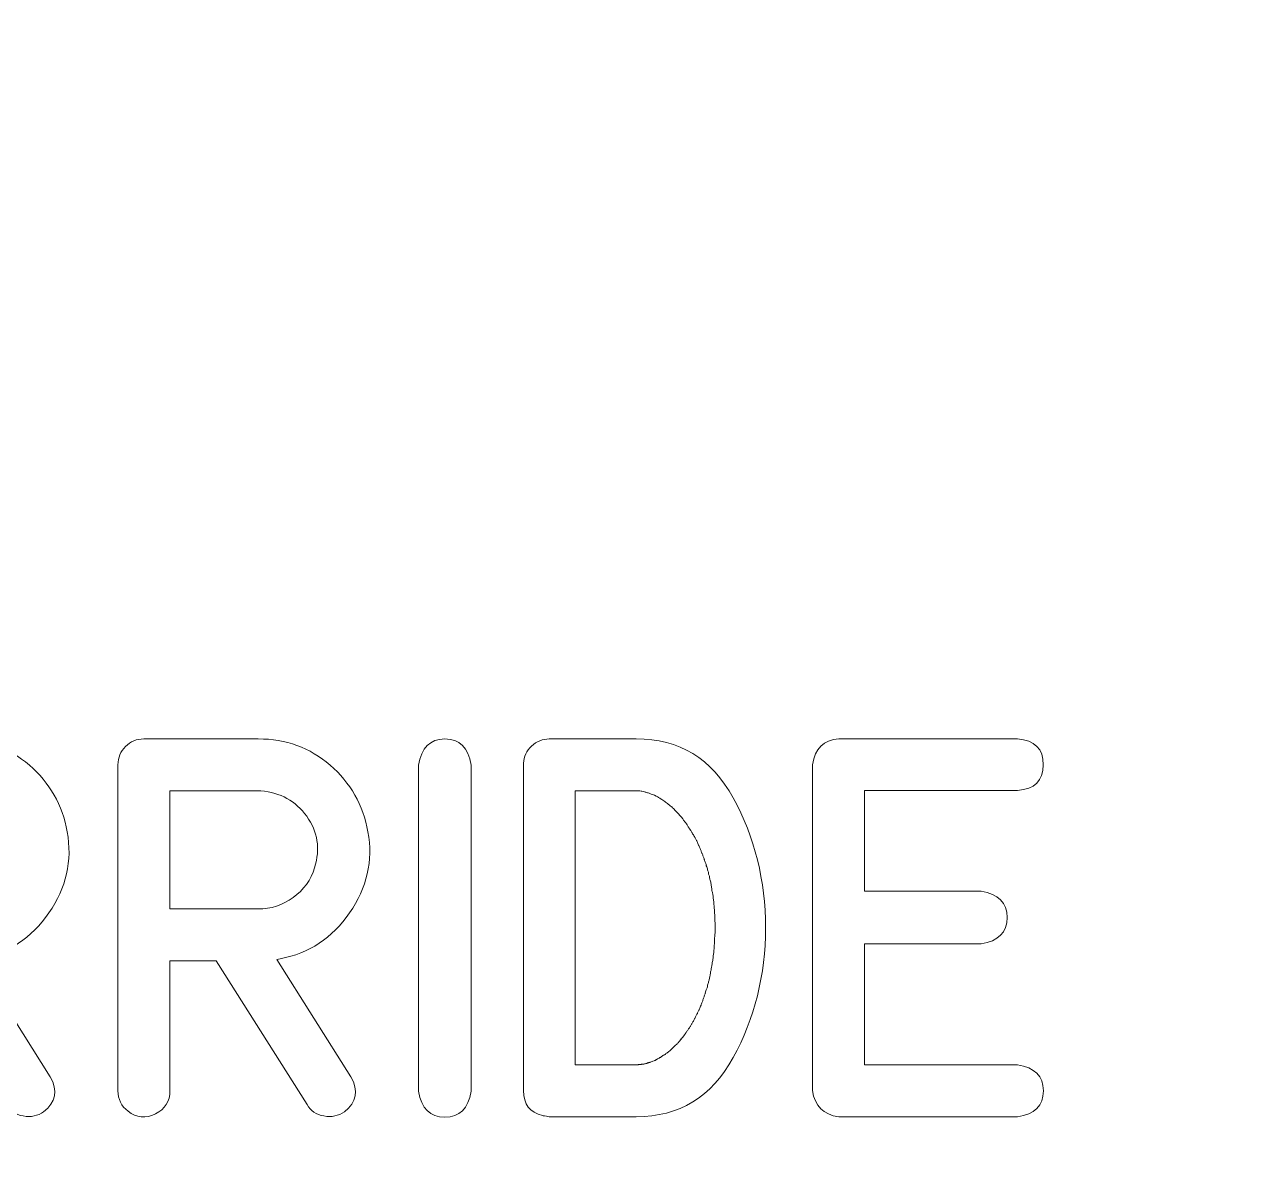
# Model space of a CAD drawing. Header units: millimetres. Extents: x -72 to 72, y -60 to 60.
# Drawn here: x -41.48 to -31.13, y -12.99 to -3.43 of the extents above; entities that cross this region are included whole.
import ezdxf

# ---------------------------------------------------------------- set-up
doc = ezdxf.new("R2010")
doc.units = ezdxf.units.MM
doc.layers.add('CUT', color=7, linetype='Continuous')
doc.layers.add('ENGRAVE', color=1, linetype='Continuous')

msp = doc.modelspace()

# ---------------------------------------------------------------- linework, layer by layer
at = {"layer": 'CUT', "lineweight": 9}
msp.add_open_spline([(70.6599, -60.1342), (70.9361, -60.152), (71.2072, -60.0547), (71.409, -59.8654), (71.409, -59.8654), (71.6108, -59.676), (71.7252, -59.413), (71.725, -59.1363), (71.725, -59.1363), (71.725, -59.1363), (71.725, -45.2787), (71.725, -45.2787), (71.725, -45.2787), (71.7248, -45.0133), (71.6193, -44.7589), (71.4315, -44.5713), (71.4315, -44.5713), (71.2437, -44.3838), (70.9904, -44.2785), (70.725, -44.2787), (70.725, -44.2787), (70.725, -44.2787), (68.2625, -44.2787), (68.2625, -44.2787), (68.2625, -44.2787), (65.9403, -44.2787), (63.7945, -43.0398), (62.6333, -41.0287), (62.6333, -41.0287), (61.4722, -39.0176), (61.4722, -36.5398), (62.6333, -34.5287), (62.6333, -34.5287), (63.7945, -32.5176), (65.9403, -31.2787), (68.2625, -31.2787), (68.2625, -31.2787), (68.2625, -31.2787), (70.725, -31.2787), (70.725, -31.2787), (70.725, -31.2787), (70.9904, -31.2785), (71.2448, -31.173), (71.4324, -30.9852), (71.4324, -30.9852), (71.6199, -30.7974), (71.7252, -30.5441), (71.725, -30.2787), (71.725, -30.2787), (71.725, -30.2787), (71.725, 40.4463), (71.725, 40.4463), (71.725, 40.4463), (71.7248, 40.7117), (71.6193, 40.9661), (71.4315, 41.1537), (71.4315, 41.1537), (71.2437, 41.3412), (70.9904, 41.4465), (70.725, 41.4463), (70.725, 41.4463), (70.725, 41.4463), (68.2625, 41.4463), (68.2625, 41.4463), (68.2625, 41.4463), (65.9403, 41.4463), (63.7945, 42.6852), (62.6333, 44.6963), (62.6333, 44.6963), (61.4722, 46.7074), (61.4722, 49.1852), (62.6333, 51.1963), (62.6333, 51.1963), (63.7945, 53.2074), (65.9403, 54.4463), (68.2625, 54.4463), (68.2625, 54.4463), (68.2625, 54.4463), (70.725, 54.4463), (70.725, 54.4463), (70.725, 54.4463), (70.9904, 54.4465), (71.2448, 54.552), (71.4324, 54.7398), (71.4324, 54.7398), (71.6199, 54.9276), (71.7252, 55.1809), (71.725, 55.4463), (71.725, 55.4463), (71.725, 55.4463), (71.725, 59.2206), (71.725, 59.2206), (71.725, 59.2206), (71.7248, 59.486), (71.6193, 59.7404), (71.4315, 59.928), (71.4315, 59.928), (71.2437, 60.1155), (70.9904, 60.2208), (70.725, 60.2206), (70.725, 60.2206), (70.725, 60.2206), (-70.725, 60.2206), (-70.725, 60.2206), (-70.725, 60.2206), (-70.9904, 60.2204), (-71.2448, 60.1148), (-71.4324, 59.9271), (-71.4324, 59.9271), (-71.6199, 59.7393), (-71.7252, 59.486), (-71.725, 59.2206), (-71.725, 59.2206), (-71.725, 59.2206), (-71.725, 55.4463), (-71.725, 55.4463), (-71.725, 55.4463), (-71.7248, 55.1809), (-71.6192, 54.9265), (-71.4315, 54.7389), (-71.4315, 54.7389), (-71.2437, 54.5514), (-70.9904, 54.4461), (-70.725, 54.4463), (-70.725, 54.4463), (-70.725, 54.4463), (-68.2625, 54.4463), (-68.2625, 54.4463), (-68.2625, 54.4463), (-65.9403, 54.4463), (-63.7944, 53.2074), (-62.6333, 51.1963), (-62.6333, 51.1963), (-61.4722, 49.1852), (-61.4722, 46.7074), (-62.6333, 44.6963), (-62.6333, 44.6963), (-63.7944, 42.6852), (-65.9403, 41.4463), (-68.2625, 41.4463), (-68.2625, 41.4463), (-68.2625, 41.4463), (-70.725, 41.4463), (-70.725, 41.4463), (-70.725, 41.4463), (-70.9904, 41.4461), (-71.2448, 41.3405), (-71.4324, 41.1528), (-71.4324, 41.1528), (-71.6199, 40.965), (-71.7252, 40.7117), (-71.725, 40.4463), (-71.725, 40.4463), (-71.725, 40.4463), (-71.725, -30.2787), (-71.725, -30.2787), (-71.725, -30.2787), (-71.7248, -30.5441), (-71.6192, -30.7985), (-71.4315, -30.9861), (-71.4315, -30.9861), (-71.2437, -31.1736), (-70.9904, -31.2789), (-70.725, -31.2787), (-70.725, -31.2787), (-70.725, -31.2787), (-68.2625, -31.2787), (-68.2625, -31.2787), (-68.2625, -31.2787), (-65.9403, -31.2787), (-63.7944, -32.5176), (-62.6333, -34.5287), (-62.6333, -34.5287), (-61.4722, -36.5398), (-61.4722, -39.0176), (-62.6333, -41.0287), (-62.6333, -41.0287), (-63.7944, -43.0398), (-65.9403, -44.2787), (-68.2625, -44.2787), (-68.2625, -44.2787), (-68.2625, -44.2787), (-70.725, -44.2787), (-70.725, -44.2787), (-70.725, -44.2787), (-70.9904, -44.2789), (-71.2448, -44.3845), (-71.4324, -44.5722), (-71.4324, -44.5722), (-71.6199, -44.76), (-71.7252, -45.0133), (-71.725, -45.2787), (-71.725, -45.2787), (-71.725, -45.2787), (-71.725, -49.9113), (-71.725, -49.9113), (-71.725, -49.9113), (-71.7247, -50.4387), (-71.3163, -50.8752), (-70.7901, -50.9092), (-70.7901, -50.9092), (-70.7901, -50.9092), (70.6599, -60.1342), (70.6599, -60.1342)], degree=3, knots=[0, 0, 0, 0, 0.0192308, 0.0192308, 0.0192308, 0.0192308, 0.0384615, 0.0384615, 0.0384615, 0.0384615, 0.0576923, 0.0576923, 0.0576923, 0.0576923, 0.0769231, 0.0769231, 0.0769231, 0.0769231, 0.0961538, 0.0961538, 0.0961538, 0.0961538, 0.1153846, 0.1153846, 0.1153846, 0.1153846, 0.1346154, 0.1346154, 0.1346154, 0.1346154, 0.1538462, 0.1538462, 0.1538462, 0.1538462, 0.1730769, 0.1730769, 0.1730769, 0.1730769, 0.1923077, 0.1923077, 0.1923077, 0.1923077, 0.2115385, 0.2115385, 0.2115385, 0.2115385, 0.2307692, 0.2307692, 0.2307692, 0.2307692, 0.25, 0.25, 0.25, 0.25, 0.2692308, 0.2692308, 0.2692308, 0.2692308, 0.2884615, 0.2884615, 0.2884615, 0.2884615, 0.3076923, 0.3076923, 0.3076923, 0.3076923, 0.3269231, 0.3269231, 0.3269231, 0.3269231, 0.3461538, 0.3461538, 0.3461538, 0.3461538, 0.3653846, 0.3653846, 0.3653846, 0.3653846, 0.3846154, 0.3846154, 0.3846154, 0.3846154, 0.4038462, 0.4038462, 0.4038462, 0.4038462, 0.4230769, 0.4230769, 0.4230769, 0.4230769, 0.4423077, 0.4423077, 0.4423077, 0.4423077, 0.4615385, 0.4615385, 0.4615385, 0.4615385, 0.4807692, 0.4807692, 0.4807692, 0.4807692, 0.5, 0.5, 0.5, 0.5, 0.5192308, 0.5192308, 0.5192308, 0.5192308, 0.5384615, 0.5384615, 0.5384615, 0.5384615, 0.5576923, 0.5576923, 0.5576923, 0.5576923, 0.5769231, 0.5769231, 0.5769231, 0.5769231, 0.5961538, 0.5961538, 0.5961538, 0.5961538, 0.6153846, 0.6153846, 0.6153846, 0.6153846, 0.6346154, 0.6346154, 0.6346154, 0.6346154, 0.6538462, 0.6538462, 0.6538462, 0.6538462, 0.6730769, 0.6730769, 0.6730769, 0.6730769, 0.6923077, 0.6923077, 0.6923077, 0.6923077, 0.7115385, 0.7115385, 0.7115385, 0.7115385, 0.7307692, 0.7307692, 0.7307692, 0.7307692, 0.75, 0.75, 0.75, 0.75, 0.7692308, 0.7692308, 0.7692308, 0.7692308, 0.7884615, 0.7884615, 0.7884615, 0.7884615, 0.8076923, 0.8076923, 0.8076923, 0.8076923, 0.8269231, 0.8269231, 0.8269231, 0.8269231, 0.8461538, 0.8461538, 0.8461538, 0.8461538, 0.8653846, 0.8653846, 0.8653846, 0.8653846, 0.8846154, 0.8846154, 0.8846154, 0.8846154, 0.9038462, 0.9038462, 0.9038462, 0.9038462, 0.9230769, 0.9230769, 0.9230769, 0.9230769, 0.9423077, 0.9423077, 0.9423077, 0.9423077, 0.9615385, 0.9615385, 0.9615385, 0.9615385, 1, 1, 1, 1], dxfattribs=at)
at = {"layer": 'ENGRAVE', "lineweight": 9}
for points, knots in [([(-41.266, -12.2726), (-41.1998, -12.3896), (-41.2184, -12.4875), (-41.3215, -12.5674), (-41.3215, -12.5674), (-41.3713, -12.6023), (-41.4284, -12.6145), (-41.493, -12.6028), (-41.493, -12.6028), (-41.5576, -12.5917), (-41.6046, -12.5595), (-41.6348, -12.5071), (-41.6348, -12.5071), (-41.6348, -12.5071), (-42.3989, -11.299), (-42.3989, -11.299), (-42.3989, -11.299), (-42.3989, -11.299), (-42.7868, -11.299), (-42.7868, -11.299), (-42.7868, -11.299), (-42.7868, -11.299), (-42.7868, -12.3907), (-42.7868, -12.3907), (-42.7868, -12.3907), (-42.7868, -12.4806), (-42.8276, -12.5452), (-42.909, -12.5854), (-42.909, -12.5854), (-42.9911, -12.6251), (-43.0673, -12.6177), (-43.1387, -12.5626), (-43.1387, -12.5626), (-43.1953, -12.5203), (-43.2239, -12.4631), (-43.2239, -12.3907), (-43.2239, -12.3907), (-43.2239, -12.3907), (-43.2239, -9.6512), (-43.2239, -9.6512), (-43.2239, -9.6512), (-43.2239, -9.5914), (-43.2027, -9.54), (-43.1609, -9.4977), (-43.1609, -9.4977), (-43.1191, -9.4554), (-43.0678, -9.4342), (-43.0069, -9.4342), (-43.0069, -9.4342), (-43.0069, -9.4342), (-42.0444, -9.4342), (-42.0444, -9.4342), (-42.0444, -9.4342), (-41.8126, -9.4342), (-41.6115, -9.5078), (-41.4411, -9.6549), (-41.4411, -9.6549), (-41.2707, -9.8025), (-41.1644, -9.9893), (-41.1231, -10.2158), (-41.1231, -10.2158), (-41.0797, -10.4587), (-41.131, -10.6857), (-41.2776, -10.8968), (-41.2776, -10.8968), (-41.4237, -11.1085), (-41.6179, -11.2365), (-41.8597, -11.282), (-41.8597, -11.282), (-41.8597, -11.282), (-41.8893, -11.2868), (-41.8893, -11.2868), (-41.8893, -11.2868), (-41.8893, -11.2868), (-41.266, -12.2726), (-41.266, -12.2726)], [0, 0, 0, 0, 0.05, 0.05, 0.05, 0.05, 0.1, 0.1, 0.1, 0.1, 0.15, 0.15, 0.15, 0.15, 0.2, 0.2, 0.2, 0.2, 0.25, 0.25, 0.25, 0.25, 0.3, 0.3, 0.3, 0.3, 0.35, 0.35, 0.35, 0.35, 0.4, 0.4, 0.4, 0.4, 0.45, 0.45, 0.45, 0.45, 0.5, 0.5, 0.5, 0.5, 0.55, 0.55, 0.55, 0.55, 0.6, 0.6, 0.6, 0.6, 0.65, 0.65, 0.65, 0.65, 0.7, 0.7, 0.7, 0.7, 0.75, 0.75, 0.75, 0.75, 0.8, 0.8, 0.8, 0.8, 0.85, 0.85, 0.85, 0.85, 0.9, 0.9, 0.9, 0.9, 1, 1, 1, 1]), ([(-38.7392, -12.2726), (-38.673, -12.3896), (-38.6916, -12.4875), (-38.7947, -12.5674), (-38.7947, -12.5674), (-38.8445, -12.6023), (-38.9016, -12.6145), (-38.9662, -12.6028), (-38.9662, -12.6028), (-39.0308, -12.5917), (-39.0778, -12.5595), (-39.108, -12.5071), (-39.108, -12.5071), (-39.108, -12.5071), (-39.8721, -11.299), (-39.8721, -11.299), (-39.8721, -11.299), (-39.8721, -11.299), (-40.26, -11.299), (-40.26, -11.299), (-40.26, -11.299), (-40.26, -11.299), (-40.26, -12.3907), (-40.26, -12.3907), (-40.26, -12.3907), (-40.26, -12.4806), (-40.3008, -12.5452), (-40.3822, -12.5854), (-40.3822, -12.5854), (-40.4643, -12.6251), (-40.5405, -12.6177), (-40.6119, -12.5626), (-40.6119, -12.5626), (-40.6685, -12.5203), (-40.6971, -12.4631), (-40.6971, -12.3907), (-40.6971, -12.3907), (-40.6971, -12.3907), (-40.6971, -9.6512), (-40.6971, -9.6512), (-40.6971, -9.6512), (-40.6971, -9.5914), (-40.6759, -9.54), (-40.6341, -9.4977), (-40.6341, -9.4977), (-40.5923, -9.4554), (-40.541, -9.4342), (-40.4801, -9.4342), (-40.4801, -9.4342), (-40.4801, -9.4342), (-39.5176, -9.4342), (-39.5176, -9.4342), (-39.5176, -9.4342), (-39.2858, -9.4342), (-39.0847, -9.5078), (-38.9143, -9.6549), (-38.9143, -9.6549), (-38.7439, -9.8025), (-38.6376, -9.9893), (-38.5963, -10.2158), (-38.5963, -10.2158), (-38.5529, -10.4587), (-38.6042, -10.6857), (-38.7508, -10.8968), (-38.7508, -10.8968), (-38.8969, -11.1085), (-39.0911, -11.2365), (-39.3329, -11.282), (-39.3329, -11.282), (-39.3329, -11.282), (-39.3625, -11.2868), (-39.3625, -11.2868), (-39.3625, -11.2868), (-39.3625, -11.2868), (-38.7392, -12.2726), (-38.7392, -12.2726)], [0, 0, 0, 0, 0.05, 0.05, 0.05, 0.05, 0.1, 0.1, 0.1, 0.1, 0.15, 0.15, 0.15, 0.15, 0.2, 0.2, 0.2, 0.2, 0.25, 0.25, 0.25, 0.25, 0.3, 0.3, 0.3, 0.3, 0.35, 0.35, 0.35, 0.35, 0.4, 0.4, 0.4, 0.4, 0.45, 0.45, 0.45, 0.45, 0.5, 0.5, 0.5, 0.5, 0.55, 0.55, 0.55, 0.55, 0.6, 0.6, 0.6, 0.6, 0.65, 0.65, 0.65, 0.65, 0.7, 0.7, 0.7, 0.7, 0.75, 0.75, 0.75, 0.75, 0.8, 0.8, 0.8, 0.8, 0.85, 0.85, 0.85, 0.85, 0.9, 0.9, 0.9, 0.9, 1, 1, 1, 1]), ([(-37.73, -12.3954), (-37.7528, -12.5409), (-37.8263, -12.6134), (-37.9507, -12.6129), (-37.9507, -12.6129), (-38.0756, -12.6124), (-38.1486, -12.5399), (-38.1703, -12.3954), (-38.1703, -12.3954), (-38.1703, -12.3954), (-38.1703, -9.6543), (-38.1703, -9.6543), (-38.1703, -9.6543), (-38.1486, -9.5088), (-38.0756, -9.4353), (-37.9507, -9.4347), (-37.9507, -9.4347), (-37.8263, -9.4342), (-37.7528, -9.5078), (-37.73, -9.6543), (-37.73, -9.6543), (-37.73, -9.6543), (-37.73, -12.3954), (-37.73, -12.3954)], [0, 0, 0, 0, 0.1428571, 0.1428571, 0.1428571, 0.1428571, 0.2857143, 0.2857143, 0.2857143, 0.2857143, 0.4285714, 0.4285714, 0.4285714, 0.4285714, 0.5714286, 0.5714286, 0.5714286, 0.5714286, 0.7142857, 0.7142857, 0.7142857, 0.7142857, 1, 1, 1, 1]), ([(-37.0728, -9.4342), (-37.0728, -9.4342), (-36.3426, -9.4342), (-36.3426, -9.4342), (-36.3426, -9.4342), (-35.9796, -9.4342), (-35.7081, -9.5993), (-35.5271, -9.93), (-35.5271, -9.93), (-35.3462, -10.2608), (-35.2557, -10.6248), (-35.2557, -11.0217), (-35.2557, -11.0217), (-35.2557, -11.4186), (-35.3467, -11.7821), (-35.5277, -12.1128), (-35.5277, -12.1128), (-35.7092, -12.4436), (-35.9806, -12.6092), (-36.3426, -12.6092), (-36.3426, -12.6092), (-36.3426, -12.6092), (-37.0728, -12.6092), (-37.0728, -12.6092), (-37.0728, -12.6092), (-37.0728, -12.6092), (-37.0697, -12.6092), (-37.0697, -12.6092), (-37.0697, -12.6092), (-37.0697, -12.6092), (-37.0728, -12.6092), (-37.0728, -12.6092), (-37.0728, -12.6092), (-37.1067, -12.6039), (-37.1252, -12.6007), (-37.1284, -12.5997), (-37.1284, -12.5997), (-37.2358, -12.5743), (-37.2893, -12.5039), (-37.2882, -12.3891), (-37.2882, -12.3891), (-37.2882, -12.3891), (-37.2898, -12.3891), (-37.2898, -12.3891), (-37.2898, -12.3891), (-37.2898, -12.3891), (-37.2882, -9.6512), (-37.2882, -9.6512), (-37.2882, -9.6512), (-37.2893, -9.648), (-37.2898, -9.6437), (-37.2898, -9.639), (-37.2898, -9.639), (-37.2866, -9.5818), (-37.2644, -9.5337), (-37.2226, -9.494), (-37.2226, -9.494), (-37.1803, -9.4543), (-37.13, -9.4342), (-37.0713, -9.4342), (-37.0713, -9.4342), (-37.0713, -9.4342), (-37.0728, -9.4342), (-37.0728, -9.4342)], [0, 0, 0, 0, 0.0588235, 0.0588235, 0.0588235, 0.0588235, 0.1176471, 0.1176471, 0.1176471, 0.1176471, 0.1764706, 0.1764706, 0.1764706, 0.1764706, 0.2352941, 0.2352941, 0.2352941, 0.2352941, 0.2941176, 0.2941176, 0.2941176, 0.2941176, 0.3529412, 0.3529412, 0.3529412, 0.3529412, 0.4117647, 0.4117647, 0.4117647, 0.4117647, 0.4705882, 0.4705882, 0.4705882, 0.4705882, 0.5294118, 0.5294118, 0.5294118, 0.5294118, 0.5882353, 0.5882353, 0.5882353, 0.5882353, 0.6470588, 0.6470588, 0.6470588, 0.6470588, 0.7058824, 0.7058824, 0.7058824, 0.7058824, 0.7647059, 0.7647059, 0.7647059, 0.7647059, 0.8235294, 0.8235294, 0.8235294, 0.8235294, 0.8823529, 0.8823529, 0.8823529, 0.8823529, 1, 1, 1, 1]), ([(-33.1395, -9.8665), (-33.1395, -9.8665), (-34.4249, -9.8665), (-34.4249, -9.8665), (-34.4249, -9.8665), (-34.4249, -9.8665), (-34.4249, -10.7148), (-34.4249, -10.7148), (-34.4249, -10.7148), (-34.4249, -10.7148), (-33.4449, -10.7148), (-33.4449, -10.7148), (-33.4449, -10.7148), (-33.2983, -10.7365), (-33.2253, -10.81), (-33.2258, -10.9354), (-33.2258, -10.9354), (-33.2263, -11.0614), (-33.2994, -11.1344), (-33.4449, -11.155), (-33.4449, -11.155), (-33.4449, -11.155), (-34.4249, -11.155), (-34.4249, -11.155), (-34.4249, -11.155), (-34.4249, -11.155), (-34.4249, -12.1737), (-34.4249, -12.1737), (-34.4249, -12.1737), (-34.4249, -12.1737), (-33.1395, -12.1737), (-33.1395, -12.1737), (-33.1395, -12.1737), (-32.994, -12.1954), (-32.921, -12.2679), (-32.921, -12.3922), (-32.921, -12.3922), (-32.921, -12.5161), (-32.994, -12.5886), (-33.1395, -12.6092), (-33.1395, -12.6092), (-33.1395, -12.6092), (-34.6403, -12.6092), (-34.6403, -12.6092), (-34.6403, -12.6092), (-34.7694, -12.5928), (-34.8429, -12.5192), (-34.8604, -12.3891), (-34.8604, -12.3891), (-34.8604, -12.3891), (-34.8604, -9.6512), (-34.8604, -9.6512), (-34.8604, -9.6512), (-34.8408, -9.5146), (-34.7673, -9.4427), (-34.6403, -9.4342), (-34.6403, -9.4342), (-34.6403, -9.4342), (-33.1395, -9.4342), (-33.1395, -9.4342), (-33.1395, -9.4342), (-32.994, -9.4453), (-32.921, -9.5183), (-32.9215, -9.6522), (-32.9215, -9.6522), (-32.9221, -9.7861), (-32.9951, -9.8575), (-33.1395, -9.8665)], [0, 0, 0, 0, 0.0555556, 0.0555556, 0.0555556, 0.0555556, 0.1111111, 0.1111111, 0.1111111, 0.1111111, 0.1666667, 0.1666667, 0.1666667, 0.1666667, 0.2222222, 0.2222222, 0.2222222, 0.2222222, 0.2777778, 0.2777778, 0.2777778, 0.2777778, 0.3333333, 0.3333333, 0.3333333, 0.3333333, 0.3888889, 0.3888889, 0.3888889, 0.3888889, 0.4444444, 0.4444444, 0.4444444, 0.4444444, 0.5, 0.5, 0.5, 0.5, 0.5555556, 0.5555556, 0.5555556, 0.5555556, 0.6111111, 0.6111111, 0.6111111, 0.6111111, 0.6666667, 0.6666667, 0.6666667, 0.6666667, 0.7222222, 0.7222222, 0.7222222, 0.7222222, 0.7777778, 0.7777778, 0.7777778, 0.7777778, 0.8333333, 0.8333333, 0.8333333, 0.8333333, 0.8888889, 0.8888889, 0.8888889, 0.8888889, 1, 1, 1, 1]), ([(-39.5176, -10.8635), (-39.4118, -10.8635), (-39.3144, -10.8317), (-39.225, -10.7672), (-39.225, -10.7672), (-39.1355, -10.7031), (-39.0757, -10.6195), (-39.0445, -10.5163), (-39.0445, -10.5163), (-38.9958, -10.3571), (-39.0181, -10.2131), (-39.1112, -10.0845), (-39.1112, -10.0845), (-39.2043, -9.956), (-39.3324, -9.885), (-39.4954, -9.8713), (-39.4954, -9.8713), (-39.4954, -9.8713), (-40.26, -9.8713), (-40.26, -9.8713), (-40.26, -9.8713), (-40.26, -9.8713), (-40.26, -10.8635), (-40.26, -10.8635), (-40.26, -10.8635), (-40.26, -10.8635), (-39.5176, -10.8635), (-39.5176, -10.8635)], [0, 0, 0, 0, 0.125, 0.125, 0.125, 0.125, 0.25, 0.25, 0.25, 0.25, 0.375, 0.375, 0.375, 0.375, 0.5, 0.5, 0.5, 0.5, 0.625, 0.625, 0.625, 0.625, 0.75, 0.75, 0.75, 0.75, 1, 1, 1, 1]), ([(-36.3426, -12.1721), (-36.3405, -12.1721), (-36.3384, -12.1721), (-36.3362, -12.1721), (-36.3362, -12.1721), (-36.3341, -12.1721), (-36.3315, -12.1721), (-36.3288, -12.1721), (-36.3288, -12.1721), (-36.3267, -12.1721), (-36.3246, -12.1716), (-36.323, -12.171), (-36.323, -12.171), (-36.3214, -12.1705), (-36.3193, -12.1705), (-36.3161, -12.1705), (-36.3161, -12.1705), (-36.314, -12.1705), (-36.3119, -12.17), (-36.3093, -12.1695), (-36.3093, -12.1695), (-36.3066, -12.1689), (-36.304, -12.1689), (-36.3008, -12.1689), (-36.3008, -12.1689), (-36.2987, -12.1689), (-36.2966, -12.1684), (-36.2944, -12.1684), (-36.2944, -12.1684), (-36.2923, -12.1679), (-36.2897, -12.1673), (-36.2865, -12.1673), (-36.2865, -12.1673), (-36.2849, -12.1673), (-36.2828, -12.1673), (-36.2807, -12.1668), (-36.2807, -12.1668), (-36.2786, -12.1663), (-36.2759, -12.1658), (-36.2727, -12.1658), (-36.2727, -12.1658), (-36.2685, -12.1636), (-36.2643, -12.1626), (-36.2606, -12.1626), (-36.2606, -12.1626), (-36.2585, -12.1626), (-36.2563, -12.1621), (-36.2542, -12.1605), (-36.2542, -12.1605), (-36.2521, -12.1589), (-36.2495, -12.1573), (-36.2463, -12.1568), (-36.2463, -12.1568), (-36.2442, -12.1568), (-36.242, -12.1562), (-36.2394, -12.1557), (-36.2394, -12.1557), (-36.2368, -12.1552), (-36.2341, -12.1546), (-36.2309, -12.1536), (-36.2309, -12.1536), (-36.2288, -12.1536), (-36.2267, -12.1531), (-36.2246, -12.152), (-36.2246, -12.152), (-36.2225, -12.1509), (-36.2204, -12.1499), (-36.2172, -12.1488), (-36.2172, -12.1488), (-36.2108, -12.1467), (-36.2061, -12.1446), (-36.2029, -12.1425), (-36.2029, -12.1425), (-36.1844, -12.1361), (-36.1791, -12.1345), (-36.1875, -12.1361), (-36.1875, -12.1361), (-36.1854, -12.1361), (-36.1833, -12.1356), (-36.1812, -12.134), (-36.1812, -12.134), (-36.1791, -12.1324), (-36.1764, -12.1314), (-36.1738, -12.1303), (-36.1738, -12.1303), (-36.1643, -12.124), (-36.16, -12.1213), (-36.1611, -12.1224), (-36.1611, -12.1224), (-36.151, -12.1171), (-36.1457, -12.1144), (-36.1457, -12.1144), (-36.1457, -12.1144), (-36.1436, -12.1134), (-36.1415, -12.1123), (-36.1394, -12.1107), (-36.1394, -12.1107), (-36.1373, -12.1091), (-36.1346, -12.1075), (-36.1315, -12.1054), (-36.1315, -12.1054), (-36.1225, -12.0991), (-36.1177, -12.0959), (-36.1177, -12.0959), (-36.1177, -12.0959), (-36.1156, -12.0948), (-36.1135, -12.0938), (-36.1108, -12.0922), (-36.1108, -12.0922), (-36.1082, -12.0906), (-36.1055, -12.089), (-36.1023, -12.0869), (-36.1023, -12.0869), (-36.1002, -12.0859), (-36.0981, -12.0843), (-36.096, -12.0821), (-36.096, -12.0821), (-36.0939, -12.08), (-36.0912, -12.0779), (-36.0881, -12.0758), (-36.0881, -12.0758), (-36.0865, -12.0747), (-36.0844, -12.0737), (-36.0822, -12.0721), (-36.0822, -12.0721), (-36.0801, -12.0705), (-36.0775, -12.0684), (-36.0743, -12.0668), (-36.0743, -12.0668), (-36.0722, -12.0647), (-36.0669, -12.0605), (-36.059, -12.0541), (-36.059, -12.0541), (-36.0505, -12.0456), (-36.0463, -12.0419), (-36.0463, -12.0419), (-36.0463, -12.0419), (-36.0441, -12.0398), (-36.0426, -12.0377), (-36.0404, -12.0356), (-36.0404, -12.0356), (-36.0383, -12.0335), (-36.0357, -12.0308), (-36.0325, -12.0276), (-36.0325, -12.0276), (-36.0304, -12.0255), (-36.0283, -12.0239), (-36.0261, -12.0218), (-36.0261, -12.0218), (-36.024, -12.0197), (-36.0219, -12.0171), (-36.0187, -12.0139), (-36.0187, -12.0139), (-36.0156, -12.0118), (-36.0108, -12.0075), (-36.0045, -12.0017), (-36.0045, -12.0017), (-36.0023, -11.9996), (-36.0002, -11.9975), (-35.9986, -11.9954), (-35.9986, -11.9954), (-35.9965, -11.9932), (-35.9939, -11.9906), (-35.9907, -11.9874), (-35.9907, -11.9874), (-35.9886, -11.9853), (-35.9865, -11.9832), (-35.9843, -11.9805), (-35.9843, -11.9805), (-35.9822, -11.9779), (-35.9796, -11.9753), (-35.9769, -11.9721), (-35.9769, -11.9721), (-35.9642, -11.9557), (-35.96, -11.9504), (-35.9642, -11.9567), (-35.9642, -11.9567), (-35.9568, -11.9493), (-35.9526, -11.9435), (-35.9505, -11.9393), (-35.9505, -11.9393), (-35.941, -11.9271), (-35.9367, -11.9213), (-35.9378, -11.9223), (-35.9378, -11.9223), (-35.9357, -11.9192), (-35.9335, -11.9165), (-35.932, -11.9139), (-35.932, -11.9139), (-35.9298, -11.9112), (-35.9272, -11.9086), (-35.924, -11.9054), (-35.924, -11.9054), (-35.9219, -11.9022), (-35.9203, -11.8991), (-35.9187, -11.8959), (-35.9187, -11.8959), (-35.9171, -11.8927), (-35.9145, -11.8901), (-35.9118, -11.8869), (-35.9118, -11.8869), (-35.9108, -11.8837), (-35.9087, -11.8805), (-35.906, -11.8768), (-35.906, -11.8768), (-35.9034, -11.8731), (-35.9013, -11.87), (-35.8991, -11.8668), (-35.8991, -11.8668), (-35.8928, -11.8583), (-35.8891, -11.852), (-35.887, -11.8477), (-35.887, -11.8477), (-35.8849, -11.8451), (-35.8827, -11.8414), (-35.8812, -11.8377), (-35.8812, -11.8377), (-35.8796, -11.8345), (-35.8775, -11.8308), (-35.8743, -11.8276), (-35.8743, -11.8276), (-35.8722, -11.825), (-35.8706, -11.8213), (-35.869, -11.8176), (-35.869, -11.8176), (-35.8674, -11.8144), (-35.8653, -11.8107), (-35.8621, -11.8075), (-35.8621, -11.8075), (-35.86, -11.8027), (-35.8568, -11.7959), (-35.8526, -11.7874), (-35.8526, -11.7874), (-35.8505, -11.7842), (-35.8489, -11.7811), (-35.8473, -11.7768), (-35.8473, -11.7768), (-35.8457, -11.7726), (-35.8436, -11.7684), (-35.8404, -11.7641), (-35.8404, -11.7641), (-35.8383, -11.7609), (-35.8362, -11.7578), (-35.8346, -11.7541), (-35.8346, -11.7541), (-35.8335, -11.7504), (-35.8309, -11.7467), (-35.8277, -11.7424), (-35.8277, -11.7424), (-35.8267, -11.7392), (-35.8256, -11.7361), (-35.824, -11.7318), (-35.824, -11.7318), (-35.8224, -11.7276), (-35.8208, -11.7234), (-35.8187, -11.7191), (-35.8187, -11.7191), (-35.8155, -11.7144), (-35.8118, -11.7064), (-35.8076, -11.6959), (-35.8076, -11.6959), (-35.7975, -11.6705), (-35.7938, -11.662), (-35.797, -11.6715), (-35.797, -11.6715), (-35.796, -11.6683), (-35.7944, -11.6641), (-35.7928, -11.6599), (-35.7928, -11.6599), (-35.7912, -11.6551), (-35.7896, -11.6503), (-35.7875, -11.6466), (-35.7875, -11.6466), (-35.7864, -11.6424), (-35.7854, -11.6382), (-35.7838, -11.6339), (-35.7838, -11.6339), (-35.7822, -11.6297), (-35.7801, -11.6255), (-35.7785, -11.6202), (-35.7785, -11.6202), (-35.7753, -11.6107), (-35.7727, -11.6027), (-35.7706, -11.5953), (-35.7706, -11.5953), (-35.7695, -11.5911), (-35.7684, -11.5868), (-35.7669, -11.5826), (-35.7669, -11.5826), (-35.7653, -11.5789), (-35.7632, -11.5741), (-35.761, -11.5689), (-35.761, -11.5689), (-35.7653, -11.5794), (-35.7626, -11.5704), (-35.7536, -11.5424), (-35.7536, -11.5424), (-35.7515, -11.5376), (-35.7483, -11.5286), (-35.7441, -11.5165), (-35.7441, -11.5165), (-35.7441, -11.5122), (-35.7436, -11.5075), (-35.742, -11.5032), (-35.742, -11.5032), (-35.7404, -11.4985), (-35.7388, -11.4937), (-35.7378, -11.4884), (-35.7378, -11.4884), (-35.7367, -11.4842), (-35.7356, -11.48), (-35.7346, -11.4752), (-35.7346, -11.4752), (-35.734, -11.4704), (-35.7325, -11.4657), (-35.7303, -11.4604), (-35.7303, -11.4604), (-35.7303, -11.4572), (-35.7293, -11.4535), (-35.7277, -11.4487), (-35.7277, -11.4487), (-35.7261, -11.444), (-35.7251, -11.4392), (-35.724, -11.4339), (-35.724, -11.4339), (-35.7229, -11.427), (-35.7213, -11.417), (-35.7192, -11.4048), (-35.7192, -11.4048), (-35.7192, -11.4006), (-35.7187, -11.3963), (-35.7171, -11.3916), (-35.7171, -11.3916), (-35.7155, -11.3868), (-35.7139, -11.3821), (-35.7134, -11.3768), (-35.7134, -11.3768), (-35.7134, -11.3725), (-35.7129, -11.3683), (-35.7118, -11.3635), (-35.7118, -11.3635), (-35.7108, -11.3588), (-35.7097, -11.354), (-35.7086, -11.3487), (-35.7086, -11.3487), (-35.7076, -11.3413), (-35.706, -11.3318), (-35.7039, -11.3191), (-35.7039, -11.3191), (-35.7039, -11.3154), (-35.7028, -11.3106), (-35.7012, -11.3053), (-35.7012, -11.3053), (-35.7002, -11.3), (-35.6986, -11.2953), (-35.6975, -11.29), (-35.6975, -11.29), (-35.6975, -11.2826), (-35.6965, -11.2731), (-35.6944, -11.2604), (-35.6944, -11.2604), (-35.6944, -11.2561), (-35.6944, -11.2519), (-35.6938, -11.2471), (-35.6938, -11.2471), (-35.6933, -11.2424), (-35.6922, -11.2371), (-35.6912, -11.2312), (-35.6912, -11.2312), (-35.6896, -11.2185), (-35.6885, -11.209), (-35.6885, -11.2016), (-35.6885, -11.2016), (-35.6875, -11.1942), (-35.687, -11.1847), (-35.687, -11.172), (-35.687, -11.172), (-35.6859, -11.1646), (-35.6854, -11.1545), (-35.6854, -11.1413), (-35.6854, -11.1413), (-35.6843, -11.1339), (-35.6838, -11.1238), (-35.6838, -11.1117), (-35.6838, -11.1117), (-35.6838, -11.1064), (-35.6832, -11.1016), (-35.6827, -11.0968), (-35.6827, -11.0968), (-35.6822, -11.0921), (-35.6817, -11.0868), (-35.6806, -11.0804), (-35.6806, -11.0804), (-35.6806, -11.0762), (-35.6801, -11.072), (-35.6795, -11.0672), (-35.6795, -11.0672), (-35.6795, -11.063), (-35.679, -11.0572), (-35.679, -11.0513), (-35.679, -11.0513), (-35.679, -11.0471), (-35.679, -11.0423), (-35.679, -11.037), (-35.679, -11.037), (-35.679, -11.0323), (-35.679, -11.027), (-35.679, -11.0217), (-35.679, -11.0217), (-35.679, -11.0164), (-35.679, -11.0116), (-35.679, -11.0069), (-35.679, -11.0069), (-35.679, -11.0021), (-35.679, -10.9974), (-35.679, -10.9921), (-35.679, -10.9921), (-35.679, -10.9873), (-35.6795, -10.982), (-35.6795, -10.9778), (-35.6795, -10.9778), (-35.6801, -10.973), (-35.6806, -10.9672), (-35.6806, -10.9614), (-35.6806, -10.9614), (-35.6806, -10.9571), (-35.6806, -10.9524), (-35.6806, -10.9471), (-35.6806, -10.9471), (-35.6806, -10.9423), (-35.6806, -10.937), (-35.6806, -10.9317), (-35.6806, -10.9317), (-35.6806, -10.9254), (-35.6817, -10.9153), (-35.6838, -10.9005), (-35.6838, -10.9005), (-35.6838, -10.8883), (-35.6843, -10.8788), (-35.6854, -10.873), (-35.6854, -10.873), (-35.6854, -10.8656), (-35.6864, -10.855), (-35.6885, -10.8402), (-35.6885, -10.8402), (-35.6885, -10.828), (-35.6891, -10.8185), (-35.6901, -10.8121), (-35.6901, -10.8121), (-35.6901, -10.8053), (-35.6907, -10.7952), (-35.6928, -10.783), (-35.6928, -10.783), (-35.6938, -10.7788), (-35.6949, -10.774), (-35.6954, -10.7688), (-35.6954, -10.7688), (-35.6959, -10.764), (-35.6959, -10.7587), (-35.6959, -10.7534), (-35.6959, -10.7534), (-35.6981, -10.7412), (-35.7002, -10.7312), (-35.7023, -10.7238), (-35.7023, -10.7238), (-35.7034, -10.7201), (-35.7044, -10.7153), (-35.7055, -10.7111), (-35.7055, -10.7111), (-35.7065, -10.7063), (-35.7071, -10.7016), (-35.7071, -10.6963), (-35.7071, -10.6963), (-35.7081, -10.6889), (-35.7097, -10.6793), (-35.7118, -10.6666), (-35.7118, -10.6666), (-35.7129, -10.6592), (-35.7139, -10.6497), (-35.7161, -10.637), (-35.7161, -10.637), (-35.7203, -10.6248), (-35.7229, -10.6153), (-35.724, -10.6095), (-35.724, -10.6095), (-35.7261, -10.5968), (-35.7277, -10.5883), (-35.7288, -10.583), (-35.7288, -10.583), (-35.7309, -10.5788), (-35.7325, -10.5746), (-35.7335, -10.5698), (-35.7335, -10.5698), (-35.7346, -10.565), (-35.7351, -10.5603), (-35.7362, -10.555), (-35.7362, -10.555), (-35.7372, -10.5507), (-35.7388, -10.5465), (-35.7409, -10.5417), (-35.7409, -10.5417), (-35.743, -10.537), (-35.7441, -10.5322), (-35.7441, -10.5269), (-35.7441, -10.5269), (-35.7536, -10.4994), (-35.7563, -10.4904), (-35.752, -10.501), (-35.752, -10.501), (-35.7542, -10.4936), (-35.7563, -10.4846), (-35.7594, -10.4745), (-35.7594, -10.4745), (-35.7616, -10.4714), (-35.7637, -10.4677), (-35.7653, -10.4629), (-35.7653, -10.4629), (-35.7669, -10.4581), (-35.7679, -10.4539), (-35.769, -10.4497), (-35.769, -10.4497), (-35.77, -10.4465), (-35.7732, -10.4375), (-35.7785, -10.4232), (-35.7785, -10.4232), (-35.7822, -10.4132), (-35.7854, -10.4047), (-35.7875, -10.3983), (-35.7875, -10.3983), (-35.7896, -10.3952), (-35.7912, -10.3915), (-35.7928, -10.3867), (-35.7928, -10.3867), (-35.7944, -10.3819), (-35.796, -10.3777), (-35.797, -10.3735), (-35.797, -10.3735), (-35.7991, -10.3708), (-35.8013, -10.3671), (-35.8028, -10.3629), (-35.8028, -10.3629), (-35.805, -10.3587), (-35.8065, -10.3544), (-35.8076, -10.3502), (-35.8076, -10.3502), (-35.8118, -10.3401), (-35.8155, -10.3322), (-35.8187, -10.3269), (-35.8187, -10.3269), (-35.8229, -10.3168), (-35.8256, -10.3094), (-35.8277, -10.3052), (-35.8277, -10.3052), (-35.8319, -10.2952), (-35.8356, -10.2872), (-35.8388, -10.2825), (-35.8388, -10.2825), (-35.8409, -10.2793), (-35.8431, -10.2756), (-35.8446, -10.2719), (-35.8446, -10.2719), (-35.8468, -10.2687), (-35.8483, -10.265), (-35.8494, -10.2618), (-35.8494, -10.2618), (-35.8558, -10.2518), (-35.86, -10.2444), (-35.8621, -10.2401), (-35.8621, -10.2401), (-35.8711, -10.2258), (-35.8753, -10.219), (-35.8743, -10.22), (-35.8743, -10.22), (-35.8775, -10.2168), (-35.8796, -10.2137), (-35.8812, -10.21), (-35.8812, -10.21), (-35.8827, -10.2063), (-35.8849, -10.2031), (-35.887, -10.1999), (-35.887, -10.1999), (-35.8891, -10.1957), (-35.8928, -10.1898), (-35.8991, -10.1814), (-35.8991, -10.1814), (-35.9013, -10.1782), (-35.9034, -10.175), (-35.9055, -10.1724), (-35.9055, -10.1724), (-35.9076, -10.1692), (-35.9092, -10.166), (-35.9103, -10.1629), (-35.9103, -10.1629), (-35.915, -10.1533), (-35.924, -10.1417), (-35.9362, -10.1274), (-35.9362, -10.1274), (-35.9383, -10.1253), (-35.9468, -10.1136), (-35.9611, -10.093), (-35.9611, -10.093), (-35.9738, -10.0787), (-35.9828, -10.0681), (-35.9891, -10.0618), (-35.9891, -10.0618), (-35.9955, -10.0549), (-36.0045, -10.0449), (-36.0172, -10.0327), (-36.0172, -10.0327), (-36.0251, -10.0232), (-36.0341, -10.0147), (-36.0436, -10.0062), (-36.0436, -10.0062), (-36.0505, -10.0009), (-36.0605, -9.9935), (-36.0727, -9.9829), (-36.0727, -9.9829), (-36.0833, -9.9745), (-36.0928, -9.9671), (-36.1023, -9.9597), (-36.1023, -9.9597), (-36.1262, -9.9443), (-36.1357, -9.9374), (-36.1315, -9.9396), (-36.1315, -9.9396), (-36.1526, -9.9274), (-36.1616, -9.9216), (-36.1595, -9.9226), (-36.1595, -9.9226), (-36.1595, -9.9226), (-36.169, -9.9179), (-36.1875, -9.9083), (-36.1875, -9.9083), (-36.1918, -9.9067), (-36.2013, -9.903), (-36.2172, -9.8977), (-36.2172, -9.8977), (-36.2304, -9.8925), (-36.2405, -9.8888), (-36.2463, -9.8866), (-36.2463, -9.8866), (-36.2516, -9.8861), (-36.2563, -9.8845), (-36.2606, -9.8829), (-36.2606, -9.8829), (-36.2643, -9.8813), (-36.2685, -9.8798), (-36.2727, -9.8776), (-36.2727, -9.8776), (-36.2913, -9.8745), (-36.3008, -9.8729), (-36.3008, -9.8729), (-36.3008, -9.8729), (-36.3071, -9.8718), (-36.3161, -9.8713), (-36.3288, -9.8713), (-36.3288, -9.8713), (-36.3315, -9.8713), (-36.3341, -9.8713), (-36.3362, -9.8713), (-36.3362, -9.8713), (-36.3384, -9.8713), (-36.3405, -9.8713), (-36.3426, -9.8713), (-36.3426, -9.8713), (-36.3426, -9.8713), (-36.8543, -9.8713), (-36.8543, -9.8713), (-36.8543, -9.8713), (-36.8543, -9.8713), (-36.8543, -12.1721), (-36.8543, -12.1721), (-36.8543, -12.1721), (-36.8543, -12.1721), (-36.8543, -12.1721), (-36.8543, -12.1721), (-36.8543, -12.1721), (-36.8543, -12.1721), (-36.3426, -12.1721), (-36.3426, -12.1721)], [0, 0, 0, 0, 0.005848, 0.005848, 0.005848, 0.005848, 0.0116959, 0.0116959, 0.0116959, 0.0116959, 0.0175439, 0.0175439, 0.0175439, 0.0175439, 0.0233918, 0.0233918, 0.0233918, 0.0233918, 0.0292398, 0.0292398, 0.0292398, 0.0292398, 0.0350877, 0.0350877, 0.0350877, 0.0350877, 0.0409357, 0.0409357, 0.0409357, 0.0409357, 0.0467836, 0.0467836, 0.0467836, 0.0467836, 0.0526316, 0.0526316, 0.0526316, 0.0526316, 0.0584795, 0.0584795, 0.0584795, 0.0584795, 0.0643275, 0.0643275, 0.0643275, 0.0643275, 0.0701754, 0.0701754, 0.0701754, 0.0701754, 0.0760234, 0.0760234, 0.0760234, 0.0760234, 0.0818713, 0.0818713, 0.0818713, 0.0818713, 0.0877193, 0.0877193, 0.0877193, 0.0877193, 0.0935673, 0.0935673, 0.0935673, 0.0935673, 0.0994152, 0.0994152, 0.0994152, 0.0994152, 0.1052632, 0.1052632, 0.1052632, 0.1052632, 0.1111111, 0.1111111, 0.1111111, 0.1111111, 0.1169591, 0.1169591, 0.1169591, 0.1169591, 0.122807, 0.122807, 0.122807, 0.122807, 0.128655, 0.128655, 0.128655, 0.128655, 0.1345029, 0.1345029, 0.1345029, 0.1345029, 0.1403509, 0.1403509, 0.1403509, 0.1403509, 0.1461988, 0.1461988, 0.1461988, 0.1461988, 0.1520468, 0.1520468, 0.1520468, 0.1520468, 0.1578947, 0.1578947, 0.1578947, 0.1578947, 0.1637427, 0.1637427, 0.1637427, 0.1637427, 0.1695906, 0.1695906, 0.1695906, 0.1695906, 0.1754386, 0.1754386, 0.1754386, 0.1754386, 0.1812865, 0.1812865, 0.1812865, 0.1812865, 0.1871345, 0.1871345, 0.1871345, 0.1871345, 0.1929825, 0.1929825, 0.1929825, 0.1929825, 0.1988304, 0.1988304, 0.1988304, 0.1988304, 0.2046784, 0.2046784, 0.2046784, 0.2046784, 0.2105263, 0.2105263, 0.2105263, 0.2105263, 0.2163743, 0.2163743, 0.2163743, 0.2163743, 0.2222222, 0.2222222, 0.2222222, 0.2222222, 0.2280702, 0.2280702, 0.2280702, 0.2280702, 0.2339181, 0.2339181, 0.2339181, 0.2339181, 0.2397661, 0.2397661, 0.2397661, 0.2397661, 0.245614, 0.245614, 0.245614, 0.245614, 0.251462, 0.251462, 0.251462, 0.251462, 0.2573099, 0.2573099, 0.2573099, 0.2573099, 0.2631579, 0.2631579, 0.2631579, 0.2631579, 0.2690058, 0.2690058, 0.2690058, 0.2690058, 0.2748538, 0.2748538, 0.2748538, 0.2748538, 0.2807018, 0.2807018, 0.2807018, 0.2807018, 0.2865497, 0.2865497, 0.2865497, 0.2865497, 0.2923977, 0.2923977, 0.2923977, 0.2923977, 0.2982456, 0.2982456, 0.2982456, 0.2982456, 0.3040936, 0.3040936, 0.3040936, 0.3040936, 0.3099415, 0.3099415, 0.3099415, 0.3099415, 0.3157895, 0.3157895, 0.3157895, 0.3157895, 0.3216374, 0.3216374, 0.3216374, 0.3216374, 0.3274854, 0.3274854, 0.3274854, 0.3274854, 0.3333333, 0.3333333, 0.3333333, 0.3333333, 0.3391813, 0.3391813, 0.3391813, 0.3391813, 0.3450292, 0.3450292, 0.3450292, 0.3450292, 0.3508772, 0.3508772, 0.3508772, 0.3508772, 0.3567251, 0.3567251, 0.3567251, 0.3567251, 0.3625731, 0.3625731, 0.3625731, 0.3625731, 0.3684211, 0.3684211, 0.3684211, 0.3684211, 0.374269, 0.374269, 0.374269, 0.374269, 0.380117, 0.380117, 0.380117, 0.380117, 0.3859649, 0.3859649, 0.3859649, 0.3859649, 0.3918129, 0.3918129, 0.3918129, 0.3918129, 0.3976608, 0.3976608, 0.3976608, 0.3976608, 0.4035088, 0.4035088, 0.4035088, 0.4035088, 0.4093567, 0.4093567, 0.4093567, 0.4093567, 0.4152047, 0.4152047, 0.4152047, 0.4152047, 0.4210526, 0.4210526, 0.4210526, 0.4210526, 0.4269006, 0.4269006, 0.4269006, 0.4269006, 0.4327485, 0.4327485, 0.4327485, 0.4327485, 0.4385965, 0.4385965, 0.4385965, 0.4385965, 0.4444444, 0.4444444, 0.4444444, 0.4444444, 0.4502924, 0.4502924, 0.4502924, 0.4502924, 0.4561404, 0.4561404, 0.4561404, 0.4561404, 0.4619883, 0.4619883, 0.4619883, 0.4619883, 0.4678363, 0.4678363, 0.4678363, 0.4678363, 0.4736842, 0.4736842, 0.4736842, 0.4736842, 0.4795322, 0.4795322, 0.4795322, 0.4795322, 0.4853801, 0.4853801, 0.4853801, 0.4853801, 0.4912281, 0.4912281, 0.4912281, 0.4912281, 0.497076, 0.497076, 0.497076, 0.497076, 0.502924, 0.502924, 0.502924, 0.502924, 0.5087719, 0.5087719, 0.5087719, 0.5087719, 0.5146199, 0.5146199, 0.5146199, 0.5146199, 0.5204678, 0.5204678, 0.5204678, 0.5204678, 0.5263158, 0.5263158, 0.5263158, 0.5263158, 0.5321637, 0.5321637, 0.5321637, 0.5321637, 0.5380117, 0.5380117, 0.5380117, 0.5380117, 0.5438596, 0.5438596, 0.5438596, 0.5438596, 0.5497076, 0.5497076, 0.5497076, 0.5497076, 0.5555556, 0.5555556, 0.5555556, 0.5555556, 0.5614035, 0.5614035, 0.5614035, 0.5614035, 0.5672515, 0.5672515, 0.5672515, 0.5672515, 0.5730994, 0.5730994, 0.5730994, 0.5730994, 0.5789474, 0.5789474, 0.5789474, 0.5789474, 0.5847953, 0.5847953, 0.5847953, 0.5847953, 0.5906433, 0.5906433, 0.5906433, 0.5906433, 0.5964912, 0.5964912, 0.5964912, 0.5964912, 0.6023392, 0.6023392, 0.6023392, 0.6023392, 0.6081871, 0.6081871, 0.6081871, 0.6081871, 0.6140351, 0.6140351, 0.6140351, 0.6140351, 0.619883, 0.619883, 0.619883, 0.619883, 0.625731, 0.625731, 0.625731, 0.625731, 0.6315789, 0.6315789, 0.6315789, 0.6315789, 0.6374269, 0.6374269, 0.6374269, 0.6374269, 0.6432749, 0.6432749, 0.6432749, 0.6432749, 0.6491228, 0.6491228, 0.6491228, 0.6491228, 0.6549708, 0.6549708, 0.6549708, 0.6549708, 0.6608187, 0.6608187, 0.6608187, 0.6608187, 0.6666667, 0.6666667, 0.6666667, 0.6666667, 0.6725146, 0.6725146, 0.6725146, 0.6725146, 0.6783626, 0.6783626, 0.6783626, 0.6783626, 0.6842105, 0.6842105, 0.6842105, 0.6842105, 0.6900585, 0.6900585, 0.6900585, 0.6900585, 0.6959064, 0.6959064, 0.6959064, 0.6959064, 0.7017544, 0.7017544, 0.7017544, 0.7017544, 0.7076023, 0.7076023, 0.7076023, 0.7076023, 0.7134503, 0.7134503, 0.7134503, 0.7134503, 0.7192982, 0.7192982, 0.7192982, 0.7192982, 0.7251462, 0.7251462, 0.7251462, 0.7251462, 0.7309942, 0.7309942, 0.7309942, 0.7309942, 0.7368421, 0.7368421, 0.7368421, 0.7368421, 0.7426901, 0.7426901, 0.7426901, 0.7426901, 0.748538, 0.748538, 0.748538, 0.748538, 0.754386, 0.754386, 0.754386, 0.754386, 0.7602339, 0.7602339, 0.7602339, 0.7602339, 0.7660819, 0.7660819, 0.7660819, 0.7660819, 0.7719298, 0.7719298, 0.7719298, 0.7719298, 0.7777778, 0.7777778, 0.7777778, 0.7777778, 0.7836257, 0.7836257, 0.7836257, 0.7836257, 0.7894737, 0.7894737, 0.7894737, 0.7894737, 0.7953216, 0.7953216, 0.7953216, 0.7953216, 0.8011696, 0.8011696, 0.8011696, 0.8011696, 0.8070175, 0.8070175, 0.8070175, 0.8070175, 0.8128655, 0.8128655, 0.8128655, 0.8128655, 0.8187135, 0.8187135, 0.8187135, 0.8187135, 0.8245614, 0.8245614, 0.8245614, 0.8245614, 0.8304094, 0.8304094, 0.8304094, 0.8304094, 0.8362573, 0.8362573, 0.8362573, 0.8362573, 0.8421053, 0.8421053, 0.8421053, 0.8421053, 0.8479532, 0.8479532, 0.8479532, 0.8479532, 0.8538012, 0.8538012, 0.8538012, 0.8538012, 0.8596491, 0.8596491, 0.8596491, 0.8596491, 0.8654971, 0.8654971, 0.8654971, 0.8654971, 0.871345, 0.871345, 0.871345, 0.871345, 0.877193, 0.877193, 0.877193, 0.877193, 0.8830409, 0.8830409, 0.8830409, 0.8830409, 0.8888889, 0.8888889, 0.8888889, 0.8888889, 0.8947368, 0.8947368, 0.8947368, 0.8947368, 0.9005848, 0.9005848, 0.9005848, 0.9005848, 0.9064327, 0.9064327, 0.9064327, 0.9064327, 0.9122807, 0.9122807, 0.9122807, 0.9122807, 0.9181287, 0.9181287, 0.9181287, 0.9181287, 0.9239766, 0.9239766, 0.9239766, 0.9239766, 0.9298246, 0.9298246, 0.9298246, 0.9298246, 0.9356725, 0.9356725, 0.9356725, 0.9356725, 0.9415205, 0.9415205, 0.9415205, 0.9415205, 0.9473684, 0.9473684, 0.9473684, 0.9473684, 0.9532164, 0.9532164, 0.9532164, 0.9532164, 0.9590643, 0.9590643, 0.9590643, 0.9590643, 0.9649123, 0.9649123, 0.9649123, 0.9649123, 0.9707602, 0.9707602, 0.9707602, 0.9707602, 0.9766082, 0.9766082, 0.9766082, 0.9766082, 0.9824561, 0.9824561, 0.9824561, 0.9824561, 0.9883041, 0.9883041, 0.9883041, 0.9883041, 1, 1, 1, 1])]:
    msp.add_open_spline(points, degree=3, knots=knots, dxfattribs=at)

doc.saveas('drawing.dxf')
